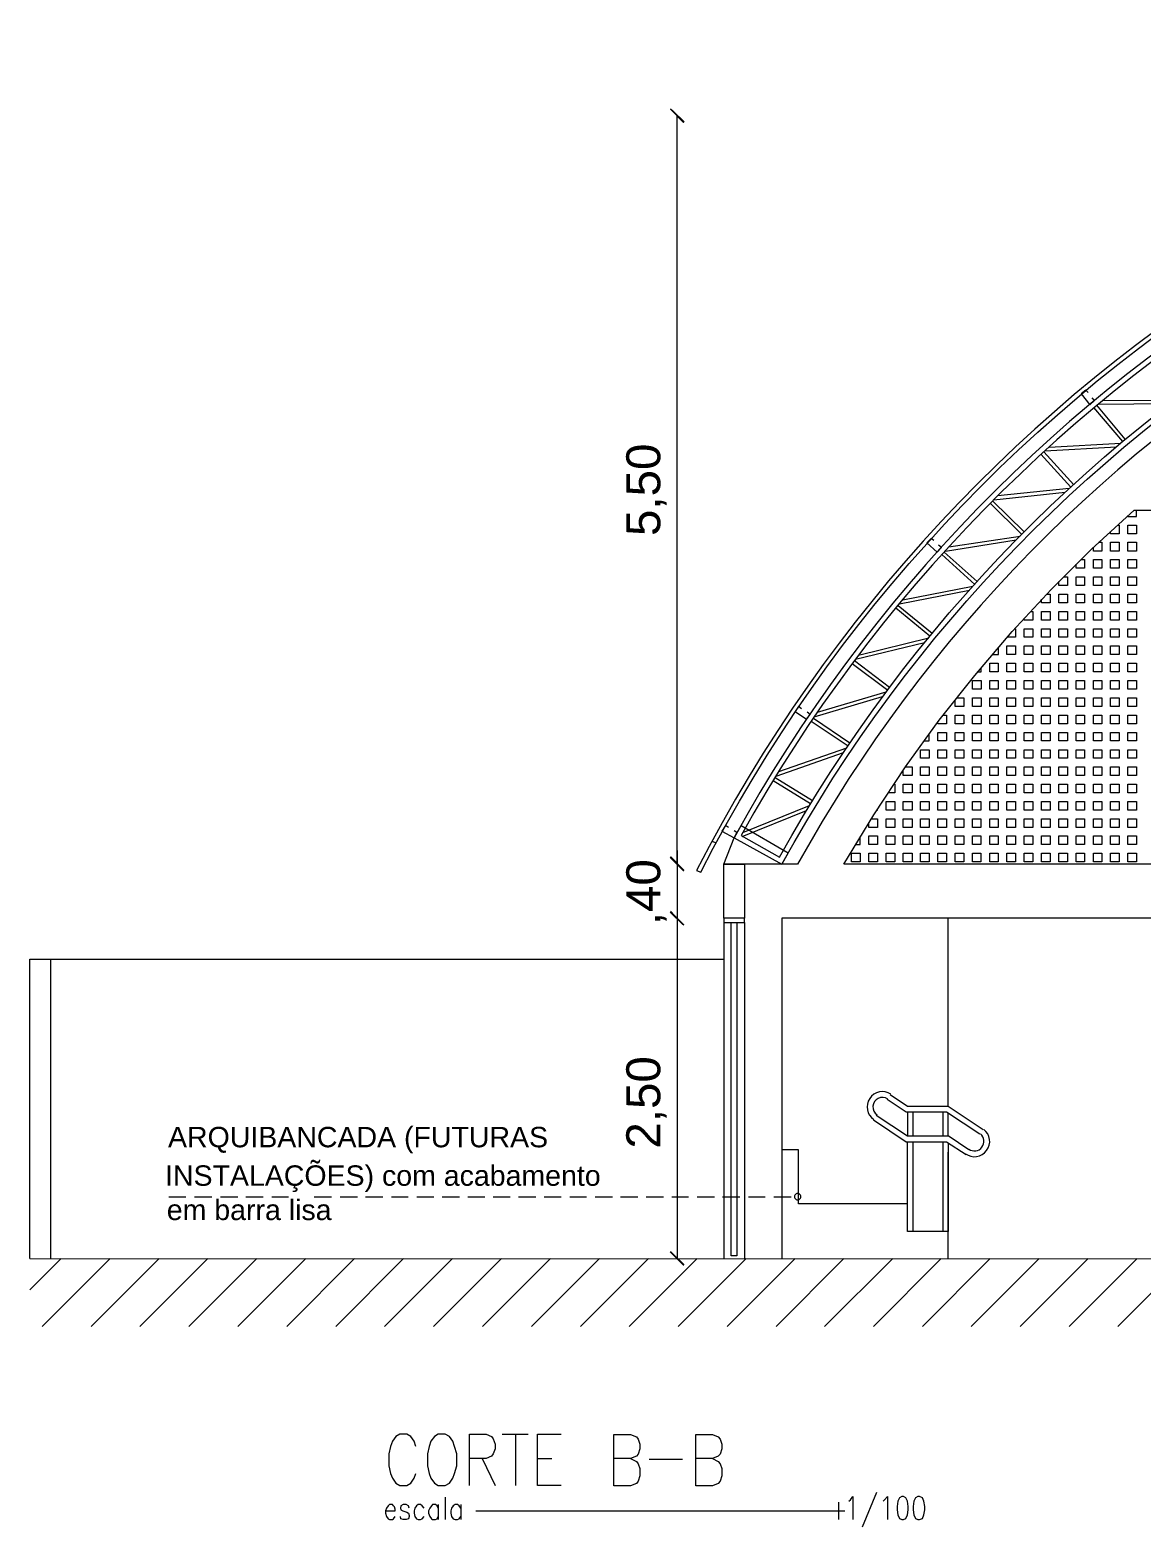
# Model space of a CAD drawing. Extents: x 3377 to 3790, y 1673 to 1846.
# Drawn here: x 3510.32 to 3518.49, y 1748.03 to 1759.04 of the extents above; entities that cross this region are included whole.
import ezdxf

# ---------------------------------------------------------------- set-up
doc = ezdxf.new("R2010")
doc.units = 0
doc.header["$LTSCALE"] = 2
for name, color, linetype, true_color in [('PDF6_04-DETALHE', 7, 'Continuous', 0xd933c0), ('PDF7_0', 7, 'Continuous', 0xc6c6c6), ('PDF7_04-DETALHE', 7, 'Continuous', 0xc6c6c6), ('PDF7_13-CORTE', 7, 'Continuous', 0xe3e3e3), ('PDF7_COTAS', 7, 'Continuous', 0x8e8e8e)]:
    doc.layers.add(name, color=color, linetype=linetype, true_color=true_color)
for name, color, linetype in [('PDF6_A_Prancha', 7, 'Continuous'), ('PDF7_07-HACHURIADO', 7, 'Continuous'), ('PDF7_08-COTAS', 7, 'Continuous'), ('PDF7_A_Prancha', 7, 'Continuous'), ('PDF7_Text', 7, 'Continuous')]:
    doc.layers.add(name, color=color, linetype=linetype)
doc.styles.add('PDF Arial', font='arial.ttf')

msp = doc.modelspace()

# ---------------------------------------------------------------- linework, layer by layer
at = {"layer": 'PDF6_04-DETALHE', "color": 1, "lineweight": 0}
msp.add_line((3510.469, 1752.207), (3515.418, 1752.207), dxfattribs=at)
at = {"layer": 'PDF6_04-DETALHE', "color": 1, "lineweight": 5}
for points in [[(3516.641, 1751.213), (3516.768, 1751.128), (3517.068, 1751.128), (3517.326, 1750.955)], [(3516.62, 1751.179), (3516.759, 1751.086), (3517.055, 1751.086), (3517.301, 1750.925)], [(3516.518, 1751.027), (3516.759, 1750.866), (3517.055, 1750.866), (3517.199, 1750.773)], [(3516.539, 1751.061), (3516.768, 1750.908)], [(3516.768, 1751.086), (3516.768, 1750.908), (3517.068, 1750.908), (3517.068, 1751.077)], [(3516.81, 1750.908), (3516.81, 1751.086)], [(3517.03, 1750.908), (3517.03, 1751.086)], [(3517.22, 1750.807), (3517.068, 1750.908)], [(3516.768, 1750.206), (3516.768, 1750.866)], [(3516.81, 1750.206), (3516.81, 1750.866)], [(3517.03, 1750.206), (3517.03, 1750.866)], [(3517.068, 1750.857), (3517.068, 1750.206), (3517.068, 1750.79)], [(3517.22, 1750.807), (3517.22, 1750.807)], [(3517.369, 1750.879), (3517.369, 1750.879)]]:
    msp.add_lwpolyline(points, dxfattribs=at)
at = {"layer": 'PDF6_04-DETALHE', "color": 1, "lineweight": 0}
msp.add_lwpolyline([(3517.068, 1750.007), (3517.068, 1750.206), (3516.768, 1750.206), (3516.768, 1750.409), (3515.968, 1750.409), (3515.968, 1750.807), (3515.845, 1750.807)], dxfattribs=at)
msp.add_lwpolyline([(3515.985, 1750.462, 1.000001), (3515.938, 1750.462, 1.000001)], format="xyb", close=True, dxfattribs=at)
at = {"layer": 'PDF6_04-DETALHE', "color": 1, "lineweight": 5}
for centre, radius, start, end in [((3516.584, 1751.122), 0.112, 56.3231, 236.3231), ((3516.584, 1751.122), 0.0698, 55.7682, 236.3286), ((3517.261, 1750.868), 0.112, 233.4996, 52.6042), ((3517.261, 1750.868), 0.0698, 233.4996, 51.6869)]:
    msp.add_arc(centre, radius, start, end, dxfattribs=at)
at = {"layer": 'PDF6_A_Prancha', "color": 1, "lineweight": 0}
for points in [[(3514.733, 1748.537), (3514.776, 1748.516), (3514.788, 1748.499), (3514.801, 1748.465), (3514.801, 1748.41), (3514.788, 1748.372), (3514.776, 1748.355), (3514.733, 1748.338), (3514.611, 1748.338), (3514.611, 1748.715), (3514.733, 1748.715), (3514.776, 1748.698), (3514.788, 1748.681), (3514.801, 1748.643), (3514.801, 1748.609), (3514.788, 1748.571), (3514.776, 1748.554), (3514.733, 1748.537), (3514.611, 1748.537)], [(3515.336, 1748.537), (3515.378, 1748.516), (3515.391, 1748.499), (3515.404, 1748.465), (3515.404, 1748.41), (3515.391, 1748.372), (3515.378, 1748.355), (3515.336, 1748.338), (3515.213, 1748.338), (3515.213, 1748.715), (3515.336, 1748.715), (3515.378, 1748.698), (3515.391, 1748.681), (3515.404, 1748.643), (3515.404, 1748.609), (3515.391, 1748.571), (3515.378, 1748.554), (3515.336, 1748.537), (3515.213, 1748.537)]]:
    msp.add_lwpolyline(points, dxfattribs=at)
at = {"layer": 'PDF7_0', "color": 7, "lineweight": 0}
msp.add_lwpolyline([(3535.386, 1752.845), (3535.412, 1752.858, 0.281721), (3525.316, 1759.036, 0.281573), (3515.219, 1752.859), (3515.249, 1752.846, -0.281585), (3525.316, 1759.007, -0.281456)], format="xyb", close=True, dxfattribs=at)
for points in [[(3535.137, 1753.099, 0.27384), (3525.316, 1758.905, 0.27384), (3515.494, 1753.1), (3515.845, 1752.905, -0.273455), (3525.316, 1758.507, -0.273821), (3534.786, 1752.904), (3534.739, 1752.989), (3535.09, 1753.188), (3535.137, 1753.099), (3535.213, 1752.904), (3534.671, 1752.904, 0.272283), (3525.316, 1758.406, 0.272651), (3515.96, 1752.905), (3515.845, 1752.905), (3515.443, 1752.906)], [(3535.086, 1753.116, 0.272189), (3525.316, 1758.871, 0.272189), (3515.545, 1753.117), (3515.828, 1752.956, -0.272462), (3525.316, 1758.545), (3525.316, 1758.871), (3525.316, 1758.545, -0.272294), (3534.802, 1752.955)]]:
    msp.add_lwpolyline(points, format="xyb", dxfattribs=at)
for points in [[(3515.075, 1752.906), (3515.076, 1758.406)], [(3518.097, 1756.371), (3518.08, 1756.388), (3518.046, 1756.362), (3518.109, 1756.282), (3518.143, 1756.312), (3518.126, 1756.333)], [(3518.368, 1756.028), (3518.16, 1756.278)], [(3518.169, 1756.286), (3518.698, 1756.29)], [(3518.203, 1756.312), (3518.727, 1756.316)], [(3518.351, 1756.011), (3518.139, 1756.261)], [(3517.779, 1755.944), (3518.304, 1755.973)], [(3517.809, 1755.969), (3518.338, 1755.999)], [(3517.97, 1755.677), (3517.75, 1755.918)], [(3517.991, 1755.694), (3517.771, 1755.935)], [(3517.403, 1755.584), (3517.927, 1755.639)], [(3517.432, 1755.614), (3517.957, 1755.669)], [(3518.57, 1752.905), (3516.302, 1752.905), (3516.522, 1753.269), (3516.755, 1753.621), (3517.001, 1753.963), (3517.263, 1754.293), (3517.538, 1754.615), (3517.826, 1754.924), (3518.122, 1755.22), (3518.435, 1755.508), (3521.867, 1755.507), (3521.867, 1754.208)], [(3517.606, 1755.33), (3517.377, 1755.559)], [(3517.627, 1755.347), (3517.394, 1755.575)], [(3516.963, 1755.284), (3516.942, 1755.3), (3516.912, 1755.267), (3516.988, 1755.199), (3517.018, 1755.233), (3516.997, 1755.25)], [(3517.047, 1755.207), (3517.568, 1755.288)], [(3517.073, 1755.237), (3517.597, 1755.317)], [(3517.263, 1754.962), (3517.022, 1755.182)], [(3517.28, 1754.983), (3517.039, 1755.199)], [(3516.709, 1754.818), (3517.225, 1754.92)], [(3516.734, 1754.848), (3517.25, 1754.949)], [(3516.933, 1754.581), (3516.683, 1754.788)], [(3516.95, 1754.602), (3516.7, 1754.805)], [(3516.387, 1754.412), (3516.895, 1754.535)], [(3516.408, 1754.441), (3516.925, 1754.568)], [(3516.624, 1754.183), (3516.362, 1754.378)], [(3516.637, 1754.205), (3516.379, 1754.399)], [(3516.082, 1753.989), (3516.586, 1754.137)], [(3516.108, 1754.023), (3516.611, 1754.171)], [(3515.989, 1754.048), (3515.968, 1754.065), (3515.943, 1754.027), (3516.027, 1753.972), (3516.053, 1754.006), (3516.032, 1754.023)], [(3516.345, 1753.794), (3516.078, 1753.976)], [(3516.332, 1753.773), (3516.061, 1753.955)], [(3515.824, 1753.587), (3516.324, 1753.76)], [(3515.803, 1753.553), (3516.298, 1753.726)], [(3516.07, 1753.371), (3515.795, 1753.54)], [(3516.057, 1753.35), (3515.782, 1753.519)], [(3515.558, 1753.138), (3516.049, 1753.337)], [(3515.553, 1753.109), (3516.027, 1753.299)], [(3515.452, 1753.176), (3515.431, 1753.189), (3515.405, 1753.147), (3515.494, 1753.1), (3515.515, 1753.138), (3515.494, 1753.151)], [(3515.511, 1753.134), (3515.511, 1753.134)], [(3515.333, 1753.075), (3515.359, 1753.062)], [(3518.57, 1752.508), (3515.845, 1752.508), (3515.845, 1750.007)]]:
    msp.add_lwpolyline(points, dxfattribs=at)
msp.add_lwpolyline([(3515.418, 1752.906), (3515.494, 1753.1), (3515.545, 1753.189), (3515.892, 1752.99), (3515.845, 1752.905)], close=True, dxfattribs=at)
at = {"layer": 'PDF7_0', "color": 7, "transparency": 33554559}
for points in [[(3515.131, 1758.364), (3515.021, 1758.453), (3515.029, 1758.461)], [(3515.122, 1758.351), (3515.131, 1758.364), (3515.021, 1758.453)], [(3515.029, 1752.965), (3515.02, 1752.952), (3515.13, 1752.863)], [(3515.029, 1752.965), (3515.02, 1752.952), (3515.13, 1752.863)], [(3515.02, 1752.952), (3515.13, 1752.863), (3515.122, 1752.851)], [(3515.02, 1752.952), (3515.13, 1752.863), (3515.122, 1752.851)], [(3515.13, 1752.461), (3515.02, 1752.55), (3515.029, 1752.563)], [(3515.13, 1752.461), (3515.02, 1752.55), (3515.029, 1752.563)], [(3515.122, 1752.453), (3515.13, 1752.461), (3515.02, 1752.55)], [(3515.122, 1752.453), (3515.13, 1752.461), (3515.02, 1752.55)], [(3515.029, 1750.062), (3515.02, 1750.054), (3515.13, 1749.965)], [(3515.02, 1750.054), (3515.13, 1749.965), (3515.122, 1749.952)]]:
    msp.add_solid(points, dxfattribs=at)
at = {"layer": 'PDF7_04-DETALHE', "lineweight": 0}
for points in [[(3518.389, 1755.465), (3518.389, 1755.461), (3518.452, 1755.461), (3518.452, 1755.508)], [(3518.313, 1755.398), (3518.325, 1755.398), (3518.325, 1755.334), (3518.262, 1755.334), (3518.262, 1755.351)], [(3518.173, 1755.271), (3518.198, 1755.271), (3518.198, 1755.207), (3518.135, 1755.207), (3518.135, 1755.233)], [(3518.042, 1755.144), (3518.071, 1755.144), (3518.071, 1755.08), (3518.008, 1755.08), (3518.008, 1755.11)], [(3517.915, 1755.017), (3517.944, 1755.017), (3517.944, 1754.953), (3517.881, 1754.953), (3517.881, 1754.983)], [(3517.792, 1754.89), (3517.817, 1754.89), (3517.817, 1754.826), (3517.754, 1754.826), (3517.754, 1754.852)], [(3517.674, 1754.763), (3517.69, 1754.763), (3517.69, 1754.7), (3517.627, 1754.7), (3517.627, 1754.712)], [(3517.555, 1754.636), (3517.563, 1754.636), (3517.563, 1754.573), (3517.5, 1754.573)], [(3517.39, 1754.446), (3517.437, 1754.446), (3517.437, 1754.501)], [(3517.284, 1754.319), (3517.31, 1754.319), (3517.31, 1754.348)], [(3517.183, 1754.192), (3517.183, 1754.192)], [(3517.183, 1754.192), (3517.183, 1754.192)], [(3517.132, 1754.128), (3517.183, 1754.128), (3517.183, 1754.065), (3517.119, 1754.065), (3517.119, 1754.111)], [(3517.03, 1754.001), (3517.056, 1754.001), (3517.056, 1753.938), (3516.992, 1753.938), (3516.992, 1753.946)], [(3516.891, 1753.811), (3516.929, 1753.811), (3516.929, 1753.862)], [(3516.802, 1753.684), (3516.802, 1753.684)], [(3516.802, 1753.684), (3516.802, 1753.684)], [(3516.755, 1753.621), (3516.802, 1753.621), (3516.802, 1753.557), (3516.738, 1753.557), (3516.738, 1753.595)], [(3516.671, 1753.494), (3516.675, 1753.494), (3516.675, 1753.43), (3516.628, 1753.43)], [(3516.544, 1753.303), (3516.548, 1753.303), (3516.548, 1753.307)], [(3516.506, 1753.24), (3516.548, 1753.24), (3516.548, 1753.176), (3516.484, 1753.176), (3516.484, 1753.206)], [(3516.387, 1753.049), (3516.421, 1753.049), (3516.421, 1753.104)], [(3517.068, 1751.128), (3517.068, 1752.508)]]:
    msp.add_lwpolyline(points, dxfattribs=at)
for points in [[(3518.452, 1755.398), (3518.452, 1755.334), (3518.389, 1755.334), (3518.389, 1755.398)], [(3518.325, 1755.271), (3518.325, 1755.207), (3518.262, 1755.207), (3518.262, 1755.271)], [(3518.452, 1755.271), (3518.452, 1755.207), (3518.389, 1755.207), (3518.389, 1755.271)], [(3518.198, 1755.144), (3518.198, 1755.08), (3518.135, 1755.08), (3518.135, 1755.144)], [(3518.325, 1755.144), (3518.325, 1755.08), (3518.262, 1755.08), (3518.262, 1755.144)], [(3518.452, 1755.144), (3518.452, 1755.08), (3518.389, 1755.08), (3518.389, 1755.144)], [(3518.071, 1755.017), (3518.071, 1754.953), (3518.008, 1754.953), (3518.008, 1755.017)], [(3518.198, 1755.017), (3518.198, 1754.953), (3518.135, 1754.953), (3518.135, 1755.017)], [(3518.325, 1755.017), (3518.325, 1754.953), (3518.262, 1754.953), (3518.262, 1755.017)], [(3518.452, 1755.017), (3518.452, 1754.953), (3518.389, 1754.953), (3518.389, 1755.017)], [(3517.944, 1754.89), (3517.944, 1754.826), (3517.881, 1754.826), (3517.881, 1754.89)], [(3518.071, 1754.89), (3518.071, 1754.826), (3518.008, 1754.826), (3518.008, 1754.89)], [(3518.198, 1754.89), (3518.198, 1754.826), (3518.135, 1754.826), (3518.135, 1754.89)], [(3518.325, 1754.89), (3518.325, 1754.826), (3518.262, 1754.826), (3518.262, 1754.89)], [(3518.452, 1754.89), (3518.452, 1754.826), (3518.389, 1754.826), (3518.389, 1754.89)], [(3517.817, 1754.763), (3517.817, 1754.699), (3517.754, 1754.699), (3517.754, 1754.763)], [(3517.944, 1754.763), (3517.944, 1754.699), (3517.881, 1754.699), (3517.881, 1754.763)], [(3518.071, 1754.763), (3518.071, 1754.699), (3518.008, 1754.699), (3518.008, 1754.763)], [(3518.198, 1754.763), (3518.198, 1754.699), (3518.135, 1754.699), (3518.135, 1754.763)], [(3518.325, 1754.763), (3518.325, 1754.699), (3518.262, 1754.699), (3518.262, 1754.763)], [(3518.452, 1754.763), (3518.452, 1754.699), (3518.389, 1754.699), (3518.389, 1754.763)], [(3517.69, 1754.636), (3517.69, 1754.573), (3517.627, 1754.573), (3517.627, 1754.636)], [(3517.817, 1754.636), (3517.817, 1754.573), (3517.754, 1754.573), (3517.754, 1754.636)], [(3517.944, 1754.636), (3517.944, 1754.573), (3517.881, 1754.573), (3517.881, 1754.636)], [(3518.071, 1754.636), (3518.071, 1754.573), (3518.008, 1754.573), (3518.008, 1754.636)], [(3518.198, 1754.636), (3518.198, 1754.573), (3518.135, 1754.573), (3518.135, 1754.636)], [(3518.325, 1754.636), (3518.325, 1754.573), (3518.262, 1754.573), (3518.262, 1754.636)], [(3518.452, 1754.636), (3518.452, 1754.573), (3518.389, 1754.573), (3518.389, 1754.636)], [(3517.563, 1754.509), (3517.563, 1754.446), (3517.5, 1754.446), (3517.5, 1754.509)], [(3517.69, 1754.509), (3517.69, 1754.446), (3517.627, 1754.446), (3517.627, 1754.509)], [(3517.817, 1754.509), (3517.817, 1754.446), (3517.754, 1754.446), (3517.754, 1754.509)], [(3517.944, 1754.509), (3517.944, 1754.446), (3517.881, 1754.446), (3517.881, 1754.509)], [(3518.071, 1754.509), (3518.071, 1754.446), (3518.008, 1754.446), (3518.008, 1754.509)], [(3518.198, 1754.509), (3518.198, 1754.446), (3518.135, 1754.446), (3518.135, 1754.509)], [(3518.325, 1754.509), (3518.325, 1754.446), (3518.262, 1754.446), (3518.262, 1754.509)], [(3518.452, 1754.509), (3518.452, 1754.446), (3518.389, 1754.446), (3518.389, 1754.509)], [(3517.436, 1754.382), (3517.436, 1754.319), (3517.373, 1754.319), (3517.373, 1754.382)], [(3517.563, 1754.382), (3517.563, 1754.319), (3517.5, 1754.319), (3517.5, 1754.382)], [(3517.69, 1754.382), (3517.69, 1754.319), (3517.627, 1754.319), (3517.627, 1754.382)], [(3517.817, 1754.382), (3517.817, 1754.319), (3517.754, 1754.319), (3517.754, 1754.382)], [(3517.944, 1754.382), (3517.944, 1754.319), (3517.881, 1754.319), (3517.881, 1754.382)], [(3518.071, 1754.382), (3518.071, 1754.319), (3518.008, 1754.319), (3518.008, 1754.382)], [(3518.198, 1754.382), (3518.198, 1754.319), (3518.135, 1754.319), (3518.135, 1754.382)], [(3518.325, 1754.382), (3518.325, 1754.319), (3518.262, 1754.319), (3518.262, 1754.382)], [(3518.452, 1754.382), (3518.452, 1754.319), (3518.389, 1754.319), (3518.389, 1754.382)], [(3517.31, 1754.255), (3517.31, 1754.192), (3517.246, 1754.192), (3517.246, 1754.255)], [(3517.436, 1754.255), (3517.436, 1754.192), (3517.373, 1754.192), (3517.373, 1754.255)], [(3517.563, 1754.255), (3517.563, 1754.192), (3517.5, 1754.192), (3517.5, 1754.255)], [(3517.69, 1754.255), (3517.69, 1754.192), (3517.627, 1754.192), (3517.627, 1754.255)], [(3517.817, 1754.255), (3517.817, 1754.192), (3517.754, 1754.192), (3517.754, 1754.255)], [(3517.944, 1754.255), (3517.944, 1754.192), (3517.881, 1754.192), (3517.881, 1754.255)], [(3518.071, 1754.255), (3518.071, 1754.192), (3518.008, 1754.192), (3518.008, 1754.255)], [(3518.198, 1754.255), (3518.198, 1754.192), (3518.135, 1754.192), (3518.135, 1754.255)], [(3518.325, 1754.255), (3518.325, 1754.192), (3518.262, 1754.192), (3518.262, 1754.255)], [(3518.452, 1754.255), (3518.452, 1754.192), (3518.389, 1754.192), (3518.389, 1754.255)], [(3517.31, 1754.128), (3517.31, 1754.065), (3517.246, 1754.065), (3517.246, 1754.128)], [(3517.436, 1754.128), (3517.436, 1754.065), (3517.373, 1754.065), (3517.373, 1754.128)], [(3517.563, 1754.128), (3517.563, 1754.065), (3517.5, 1754.065), (3517.5, 1754.128)], [(3517.69, 1754.128), (3517.69, 1754.065), (3517.627, 1754.065), (3517.627, 1754.128)], [(3517.817, 1754.128), (3517.817, 1754.065), (3517.754, 1754.065), (3517.754, 1754.128)], [(3517.944, 1754.128), (3517.944, 1754.065), (3517.881, 1754.065), (3517.881, 1754.128)], [(3518.071, 1754.128), (3518.071, 1754.065), (3518.008, 1754.065), (3518.008, 1754.128)], [(3518.198, 1754.128), (3518.198, 1754.065), (3518.135, 1754.065), (3518.135, 1754.128)], [(3518.325, 1754.128), (3518.325, 1754.065), (3518.262, 1754.065), (3518.262, 1754.128)], [(3518.452, 1754.128), (3518.452, 1754.065), (3518.389, 1754.065), (3518.389, 1754.128)], [(3517.183, 1754.001), (3517.183, 1753.938), (3517.119, 1753.938), (3517.119, 1754.001)], [(3517.31, 1754.001), (3517.31, 1753.938), (3517.246, 1753.938), (3517.246, 1754.001)], [(3517.436, 1754.001), (3517.436, 1753.938), (3517.373, 1753.938), (3517.373, 1754.001)], [(3517.563, 1754.001), (3517.563, 1753.938), (3517.5, 1753.938), (3517.5, 1754.001)], [(3517.69, 1754.001), (3517.69, 1753.938), (3517.627, 1753.938), (3517.627, 1754.001)], [(3517.817, 1754.001), (3517.817, 1753.938), (3517.754, 1753.938), (3517.754, 1754.001)], [(3517.944, 1754.001), (3517.944, 1753.938), (3517.881, 1753.938), (3517.881, 1754.001)], [(3518.071, 1754.001), (3518.071, 1753.938), (3518.008, 1753.938), (3518.008, 1754.001)], [(3518.198, 1754.001), (3518.198, 1753.938), (3518.135, 1753.938), (3518.135, 1754.001)], [(3518.325, 1754.001), (3518.325, 1753.938), (3518.262, 1753.938), (3518.262, 1754.001)], [(3518.452, 1754.001), (3518.452, 1753.938), (3518.389, 1753.938), (3518.389, 1754.001)], [(3517.056, 1753.874), (3517.056, 1753.811), (3516.992, 1753.811), (3516.992, 1753.874)], [(3517.183, 1753.874), (3517.183, 1753.811), (3517.119, 1753.811), (3517.119, 1753.874)], [(3517.31, 1753.874), (3517.31, 1753.811), (3517.246, 1753.811), (3517.246, 1753.874)], [(3517.436, 1753.874), (3517.436, 1753.811), (3517.373, 1753.811), (3517.373, 1753.874)], [(3517.563, 1753.874), (3517.563, 1753.811), (3517.5, 1753.811), (3517.5, 1753.874)], [(3517.69, 1753.874), (3517.69, 1753.811), (3517.627, 1753.811), (3517.627, 1753.874)], [(3517.817, 1753.874), (3517.817, 1753.811), (3517.754, 1753.811), (3517.754, 1753.874)], [(3517.944, 1753.874), (3517.944, 1753.811), (3517.881, 1753.811), (3517.881, 1753.874)], [(3518.071, 1753.874), (3518.071, 1753.811), (3518.008, 1753.811), (3518.008, 1753.874)], [(3518.198, 1753.874), (3518.198, 1753.811), (3518.135, 1753.811), (3518.135, 1753.874)], [(3518.325, 1753.874), (3518.325, 1753.811), (3518.262, 1753.811), (3518.262, 1753.874)], [(3518.452, 1753.874), (3518.452, 1753.811), (3518.389, 1753.811), (3518.389, 1753.874)], [(3516.929, 1753.747), (3516.929, 1753.684), (3516.865, 1753.684), (3516.865, 1753.747)], [(3517.056, 1753.747), (3517.056, 1753.684), (3516.992, 1753.684), (3516.992, 1753.747)], [(3517.183, 1753.747), (3517.183, 1753.684), (3517.119, 1753.684), (3517.119, 1753.747)], [(3517.31, 1753.747), (3517.31, 1753.684), (3517.246, 1753.684), (3517.246, 1753.747)], [(3517.436, 1753.747), (3517.436, 1753.684), (3517.373, 1753.684), (3517.373, 1753.747)], [(3517.563, 1753.747), (3517.563, 1753.684), (3517.5, 1753.684), (3517.5, 1753.747)], [(3517.69, 1753.747), (3517.69, 1753.684), (3517.627, 1753.684), (3517.627, 1753.747)], [(3517.817, 1753.747), (3517.817, 1753.684), (3517.754, 1753.684), (3517.754, 1753.747)], [(3517.944, 1753.747), (3517.944, 1753.684), (3517.881, 1753.684), (3517.881, 1753.747)], [(3518.071, 1753.747), (3518.071, 1753.684), (3518.008, 1753.684), (3518.008, 1753.747)], [(3518.198, 1753.747), (3518.198, 1753.684), (3518.135, 1753.684), (3518.135, 1753.747)], [(3518.325, 1753.747), (3518.325, 1753.684), (3518.262, 1753.684), (3518.262, 1753.747)], [(3518.452, 1753.747), (3518.452, 1753.684), (3518.389, 1753.684), (3518.389, 1753.747)], [(3516.929, 1753.621), (3516.929, 1753.557), (3516.865, 1753.557), (3516.865, 1753.621)], [(3517.056, 1753.62), (3517.056, 1753.557), (3516.992, 1753.557), (3516.992, 1753.62)], [(3517.183, 1753.62), (3517.183, 1753.557), (3517.119, 1753.557), (3517.119, 1753.62)], [(3517.309, 1753.62), (3517.309, 1753.557), (3517.246, 1753.557), (3517.246, 1753.62)], [(3517.436, 1753.62), (3517.436, 1753.557), (3517.373, 1753.557), (3517.373, 1753.62)], [(3517.563, 1753.62), (3517.563, 1753.557), (3517.5, 1753.557), (3517.5, 1753.62)], [(3517.69, 1753.62), (3517.69, 1753.557), (3517.627, 1753.557), (3517.627, 1753.62)], [(3517.817, 1753.62), (3517.817, 1753.557), (3517.754, 1753.557), (3517.754, 1753.62)], [(3517.944, 1753.62), (3517.944, 1753.557), (3517.881, 1753.557), (3517.881, 1753.62)], [(3518.071, 1753.62), (3518.071, 1753.557), (3518.008, 1753.557), (3518.008, 1753.62)], [(3518.198, 1753.62), (3518.198, 1753.557), (3518.135, 1753.557), (3518.135, 1753.62)], [(3518.325, 1753.62), (3518.325, 1753.557), (3518.262, 1753.557), (3518.262, 1753.62)], [(3518.452, 1753.62), (3518.452, 1753.557), (3518.389, 1753.557), (3518.389, 1753.62)], [(3516.802, 1753.494), (3516.802, 1753.43), (3516.738, 1753.43), (3516.738, 1753.494)], [(3516.929, 1753.494), (3516.929, 1753.43), (3516.865, 1753.43), (3516.865, 1753.494)], [(3517.056, 1753.494), (3517.056, 1753.43), (3516.992, 1753.43), (3516.992, 1753.494)], [(3517.183, 1753.494), (3517.183, 1753.43), (3517.119, 1753.43), (3517.119, 1753.494)], [(3517.309, 1753.494), (3517.309, 1753.43), (3517.246, 1753.43), (3517.246, 1753.494)], [(3517.436, 1753.494), (3517.436, 1753.43), (3517.373, 1753.43), (3517.373, 1753.494)], [(3517.563, 1753.494), (3517.563, 1753.43), (3517.5, 1753.43), (3517.5, 1753.494)], [(3517.69, 1753.494), (3517.69, 1753.43), (3517.627, 1753.43), (3517.627, 1753.494)], [(3517.817, 1753.493), (3517.817, 1753.43), (3517.754, 1753.43), (3517.754, 1753.493)], [(3517.944, 1753.493), (3517.944, 1753.43), (3517.881, 1753.43), (3517.881, 1753.493)], [(3518.071, 1753.493), (3518.071, 1753.43), (3518.008, 1753.43), (3518.008, 1753.493)], [(3518.198, 1753.493), (3518.198, 1753.43), (3518.135, 1753.43), (3518.135, 1753.493)], [(3518.325, 1753.493), (3518.325, 1753.43), (3518.262, 1753.43), (3518.262, 1753.493)], [(3518.452, 1753.493), (3518.452, 1753.43), (3518.389, 1753.43), (3518.389, 1753.493)], [(3516.675, 1753.367), (3516.675, 1753.303), (3516.611, 1753.303), (3516.611, 1753.367)], [(3516.802, 1753.367), (3516.802, 1753.303), (3516.738, 1753.303), (3516.738, 1753.367)], [(3516.929, 1753.367), (3516.929, 1753.303), (3516.865, 1753.303), (3516.865, 1753.367)], [(3517.056, 1753.367), (3517.056, 1753.303), (3516.992, 1753.303), (3516.992, 1753.367)], [(3517.183, 1753.367), (3517.183, 1753.303), (3517.119, 1753.303), (3517.119, 1753.367)], [(3517.309, 1753.367), (3517.309, 1753.303), (3517.246, 1753.303), (3517.246, 1753.367)], [(3517.436, 1753.367), (3517.436, 1753.303), (3517.373, 1753.303), (3517.373, 1753.367)], [(3517.563, 1753.367), (3517.563, 1753.303), (3517.5, 1753.303), (3517.5, 1753.367)], [(3517.69, 1753.367), (3517.69, 1753.303), (3517.627, 1753.303), (3517.627, 1753.367)], [(3517.817, 1753.367), (3517.817, 1753.303), (3517.754, 1753.303), (3517.754, 1753.367)], [(3517.944, 1753.367), (3517.944, 1753.303), (3517.881, 1753.303), (3517.881, 1753.367)], [(3518.071, 1753.367), (3518.071, 1753.303), (3518.008, 1753.303), (3518.008, 1753.367)], [(3518.198, 1753.367), (3518.198, 1753.303), (3518.135, 1753.303), (3518.135, 1753.367)], [(3518.325, 1753.367), (3518.325, 1753.303), (3518.262, 1753.303), (3518.262, 1753.367)], [(3518.452, 1753.367), (3518.452, 1753.303), (3518.389, 1753.303), (3518.389, 1753.367)], [(3516.675, 1753.24), (3516.675, 1753.176), (3516.611, 1753.176), (3516.611, 1753.24)], [(3516.802, 1753.24), (3516.802, 1753.176), (3516.738, 1753.176), (3516.738, 1753.24)], [(3516.929, 1753.24), (3516.929, 1753.176), (3516.865, 1753.176), (3516.865, 1753.24)], [(3517.056, 1753.24), (3517.056, 1753.176), (3516.992, 1753.176), (3516.992, 1753.24)], [(3517.183, 1753.24), (3517.183, 1753.176), (3517.119, 1753.176), (3517.119, 1753.24)], [(3517.309, 1753.24), (3517.309, 1753.176), (3517.246, 1753.176), (3517.246, 1753.24)], [(3517.436, 1753.24), (3517.436, 1753.176), (3517.373, 1753.176), (3517.373, 1753.24)], [(3517.563, 1753.24), (3517.563, 1753.176), (3517.5, 1753.176), (3517.5, 1753.24)], [(3517.69, 1753.24), (3517.69, 1753.176), (3517.627, 1753.176), (3517.627, 1753.24)], [(3517.817, 1753.24), (3517.817, 1753.176), (3517.754, 1753.176), (3517.754, 1753.24)], [(3517.944, 1753.24), (3517.944, 1753.176), (3517.881, 1753.176), (3517.881, 1753.24)], [(3518.071, 1753.24), (3518.071, 1753.176), (3518.008, 1753.176), (3518.008, 1753.24)], [(3518.198, 1753.24), (3518.198, 1753.176), (3518.135, 1753.176), (3518.135, 1753.24)], [(3518.325, 1753.24), (3518.325, 1753.176), (3518.262, 1753.176), (3518.262, 1753.24)], [(3518.452, 1753.24), (3518.452, 1753.176), (3518.389, 1753.176), (3518.389, 1753.24)], [(3516.548, 1753.113), (3516.548, 1753.049), (3516.484, 1753.049), (3516.484, 1753.113)], [(3516.675, 1753.113), (3516.675, 1753.049), (3516.611, 1753.049), (3516.611, 1753.113)], [(3516.802, 1753.113), (3516.802, 1753.049), (3516.738, 1753.049), (3516.738, 1753.113)], [(3516.929, 1753.113), (3516.929, 1753.049), (3516.865, 1753.049), (3516.865, 1753.113)], [(3517.056, 1753.113), (3517.056, 1753.049), (3516.992, 1753.049), (3516.992, 1753.113)], [(3517.183, 1753.113), (3517.183, 1753.049), (3517.119, 1753.049), (3517.119, 1753.113)], [(3517.309, 1753.113), (3517.309, 1753.049), (3517.246, 1753.049), (3517.246, 1753.113)], [(3517.436, 1753.113), (3517.436, 1753.049), (3517.373, 1753.049), (3517.373, 1753.113)], [(3517.563, 1753.113), (3517.563, 1753.049), (3517.5, 1753.049), (3517.5, 1753.113)], [(3517.69, 1753.113), (3517.69, 1753.049), (3517.627, 1753.049), (3517.627, 1753.113)], [(3517.817, 1753.113), (3517.817, 1753.049), (3517.754, 1753.049), (3517.754, 1753.113)], [(3517.944, 1753.113), (3517.944, 1753.049), (3517.881, 1753.049), (3517.881, 1753.113)], [(3518.071, 1753.113), (3518.071, 1753.049), (3518.008, 1753.049), (3518.008, 1753.113)], [(3518.198, 1753.113), (3518.198, 1753.049), (3518.135, 1753.049), (3518.135, 1753.113)], [(3518.325, 1753.113), (3518.325, 1753.049), (3518.262, 1753.049), (3518.262, 1753.113)], [(3518.452, 1753.113), (3518.452, 1753.049), (3518.389, 1753.049), (3518.389, 1753.113)], [(3516.421, 1752.986), (3516.421, 1752.922), (3516.357, 1752.922), (3516.357, 1752.986)], [(3516.548, 1752.986), (3516.548, 1752.922), (3516.484, 1752.922), (3516.484, 1752.986)], [(3516.675, 1752.986), (3516.675, 1752.922), (3516.611, 1752.922), (3516.611, 1752.986)], [(3516.802, 1752.986), (3516.802, 1752.922), (3516.738, 1752.922), (3516.738, 1752.986)], [(3516.929, 1752.986), (3516.929, 1752.922), (3516.865, 1752.922), (3516.865, 1752.986)], [(3517.056, 1752.986), (3517.056, 1752.922), (3516.992, 1752.922), (3516.992, 1752.986)], [(3517.183, 1752.986), (3517.183, 1752.922), (3517.119, 1752.922), (3517.119, 1752.986)], [(3517.309, 1752.986), (3517.309, 1752.922), (3517.246, 1752.922), (3517.246, 1752.986)], [(3517.436, 1752.986), (3517.436, 1752.922), (3517.373, 1752.922), (3517.373, 1752.986)], [(3517.563, 1752.986), (3517.563, 1752.922), (3517.5, 1752.922), (3517.5, 1752.986)], [(3517.69, 1752.986), (3517.69, 1752.922), (3517.627, 1752.922), (3517.627, 1752.986)], [(3517.817, 1752.986), (3517.817, 1752.922), (3517.754, 1752.922), (3517.754, 1752.986)], [(3517.944, 1752.986), (3517.944, 1752.922), (3517.881, 1752.922), (3517.881, 1752.986)], [(3518.071, 1752.986), (3518.071, 1752.922), (3518.008, 1752.922), (3518.008, 1752.986)], [(3518.198, 1752.986), (3518.198, 1752.922), (3518.135, 1752.922), (3518.135, 1752.986)], [(3518.325, 1752.986), (3518.325, 1752.922), (3518.262, 1752.922), (3518.262, 1752.986)], [(3518.452, 1752.986), (3518.452, 1752.922), (3518.389, 1752.922), (3518.389, 1752.986)]]:
    msp.add_lwpolyline(points, close=True, dxfattribs=at)
at = {"layer": 'PDF7_04-DETALHE', "color": 7, "lineweight": 0}
for points in [[(3511.338, 1750.46), (3511.465, 1750.46)], [(3511.528, 1750.46), (3511.655, 1750.46)], [(3511.718, 1750.46), (3511.845, 1750.46)], [(3511.905, 1750.46), (3512.032, 1750.46)], [(3512.095, 1750.46), (3512.218, 1750.46)], [(3512.408, 1750.46), (3512.535, 1750.46)], [(3512.599, 1750.46), (3512.726, 1750.46)], [(3512.785, 1750.46), (3512.912, 1750.46)], [(3512.975, 1750.46), (3513.098, 1750.46)], [(3513.161, 1750.46), (3513.288, 1750.46)], [(3513.348, 1750.46), (3513.475, 1750.46)], [(3513.538, 1750.46), (3513.661, 1750.46)], [(3513.724, 1750.46), (3513.847, 1750.46)], [(3513.91, 1750.46), (3514.037, 1750.46)], [(3514.097, 1750.46), (3514.224, 1750.46)], [(3514.287, 1750.46), (3514.41, 1750.46)], [(3514.473, 1750.46), (3514.6, 1750.46)], [(3514.66, 1750.46), (3514.787, 1750.46)], [(3514.847, 1750.46), (3514.974, 1750.46)], [(3515.037, 1750.46), (3515.16, 1750.46)], [(3515.223, 1750.46), (3515.35, 1750.46)], [(3515.409, 1750.46), (3515.536, 1750.46)], [(3515.6, 1750.46), (3515.723, 1750.46)], [(3515.786, 1750.46), (3515.913, 1750.46)]]:
    msp.add_lwpolyline(points, dxfattribs=at)
at = {"layer": 'PDF7_07-HACHURIADO', "lineweight": 0}
for points in [[(3510.318, 1749.778), (3510.547, 1750.007)], [(3510.408, 1749.508), (3510.907, 1750.007)], [(3510.767, 1749.508), (3511.267, 1750.007)], [(3511.127, 1749.508), (3511.626, 1750.007)], [(3511.487, 1749.508), (3511.986, 1750.007)], [(3511.846, 1749.508), (3512.346, 1750.007)], [(3512.206, 1749.508), (3512.705, 1750.007)], [(3512.566, 1749.508), (3513.065, 1750.007)], [(3512.925, 1749.508), (3513.425, 1750.007)], [(3513.285, 1749.508), (3513.784, 1750.007)], [(3513.645, 1749.508), (3514.144, 1750.007)], [(3514.004, 1749.508), (3514.504, 1750.007)], [(3514.364, 1749.508), (3514.864, 1750.007)], [(3514.724, 1749.508), (3515.223, 1750.007)], [(3515.084, 1749.508), (3515.583, 1750.007)], [(3515.443, 1749.508), (3515.943, 1750.007)], [(3515.803, 1749.508), (3516.302, 1750.007)], [(3516.158, 1749.508), (3516.662, 1750.007)], [(3516.518, 1749.508), (3517.017, 1750.007)], [(3516.878, 1749.508), (3517.377, 1750.007)], [(3517.237, 1749.508), (3517.737, 1750.007)], [(3517.597, 1749.507), (3518.096, 1750.007)], [(3517.957, 1749.507), (3518.456, 1750.007)], [(3518.316, 1749.507), (3518.816, 1750.007)]]:
    msp.add_lwpolyline(points, dxfattribs=at)
at = {"layer": 'PDF7_08-COTAS', "lineweight": 0}
for points in [[(3515.57, 1752.508), (3515.418, 1752.508), (3515.418, 1752.478), (3515.57, 1752.478)], [(3515.515, 1750.028), (3515.473, 1750.028), (3515.473, 1752.478), (3515.515, 1752.478)]]:
    msp.add_lwpolyline(points, close=True, dxfattribs=at)
for points in [[(3515.418, 1752.478), (3515.418, 1750.007)], [(3515.57, 1752.478), (3515.57, 1750.007)]]:
    msp.add_lwpolyline(points, dxfattribs=at)
at = {"layer": 'PDF7_13-CORTE', "color": 7, "lineweight": 0}
msp.add_lwpolyline([(3515.57, 1752.906), (3515.57, 1752.508), (3515.418, 1752.508), (3515.418, 1752.906)], close=True, dxfattribs=at)
for points in [[(3510.318, 1750.007), (3510.318, 1752.207), (3510.469, 1752.207), (3510.469, 1750.007)], [(3510.318, 1750.007), (3540.515, 1750.005)]]:
    msp.add_lwpolyline(points, dxfattribs=at)
at = {"layer": 'PDF7_A_Prancha', "color": 1, "lineweight": 0}
for points in [[(3513.155, 1748.627), (3513.143, 1748.665), (3513.117, 1748.699), (3513.088, 1748.716), (3513.037, 1748.716), (3513.007, 1748.699), (3512.982, 1748.665), (3512.969, 1748.627), (3512.957, 1748.572), (3512.957, 1748.483), (3512.969, 1748.428), (3512.982, 1748.394), (3513.007, 1748.356), (3513.037, 1748.339), (3513.088, 1748.339), (3513.117, 1748.356), (3513.143, 1748.394), (3513.155, 1748.428)], [(3513.549, 1748.339), (3513.549, 1748.716), (3513.672, 1748.716), (3513.71, 1748.699), (3513.722, 1748.682), (3513.739, 1748.644), (3513.739, 1748.61), (3513.722, 1748.572), (3513.71, 1748.555), (3513.672, 1748.538), (3513.549, 1748.538)], [(3513.79, 1748.716), (3513.981, 1748.716)], [(3513.887, 1748.716), (3513.887, 1748.339)], [(3514.222, 1748.339), (3514.048, 1748.339), (3514.048, 1748.716), (3514.222, 1748.716)], [(3513.642, 1748.538), (3513.739, 1748.339)], [(3514.048, 1748.538), (3514.154, 1748.538)], [(3514.869, 1748.534), (3515.115, 1748.534)], [(3513.371, 1748.254), (3513.371, 1748.089)], [(3516.337, 1748.225), (3516.35, 1748.233), (3516.367, 1748.258), (3516.367, 1748.089)], [(3516.541, 1748.288), (3516.435, 1748.034)], [(3516.591, 1748.225), (3516.6, 1748.233), (3516.621, 1748.258), (3516.621, 1748.089)], [(3512.931, 1748.153), (3513.003, 1748.153), (3513.003, 1748.166), (3512.999, 1748.182), (3512.99, 1748.191), (3512.982, 1748.199), (3512.961, 1748.199), (3512.952, 1748.191), (3512.94, 1748.174), (3512.931, 1748.153), (3512.931, 1748.136), (3512.94, 1748.111), (3512.952, 1748.094), (3512.961, 1748.089), (3512.982, 1748.089), (3512.99, 1748.094), (3513.003, 1748.111)], [(3513.105, 1748.174), (3513.1, 1748.191), (3513.083, 1748.199), (3513.062, 1748.199), (3513.045, 1748.191), (3513.041, 1748.174), (3513.045, 1748.161), (3513.058, 1748.153), (3513.088, 1748.144), (3513.1, 1748.136), (3513.105, 1748.119), (3513.105, 1748.111), (3513.1, 1748.094), (3513.083, 1748.089), (3513.062, 1748.089), (3513.045, 1748.094), (3513.041, 1748.111)], [(3513.215, 1748.174), (3513.202, 1748.191), (3513.189, 1748.199), (3513.172, 1748.199), (3513.16, 1748.191), (3513.147, 1748.174), (3513.143, 1748.153), (3513.143, 1748.136), (3513.147, 1748.111), (3513.16, 1748.094), (3513.172, 1748.089), (3513.189, 1748.089), (3513.202, 1748.094), (3513.215, 1748.111)], [(3513.32, 1748.174), (3513.312, 1748.191), (3513.299, 1748.199), (3513.278, 1748.199), (3513.27, 1748.191), (3513.257, 1748.174), (3513.248, 1748.153), (3513.248, 1748.136), (3513.257, 1748.111), (3513.27, 1748.094), (3513.278, 1748.089), (3513.299, 1748.089), (3513.312, 1748.094), (3513.32, 1748.111)], [(3513.32, 1748.199), (3513.32, 1748.089)], [(3513.485, 1748.174), (3513.473, 1748.191), (3513.46, 1748.199), (3513.443, 1748.199), (3513.43, 1748.191), (3513.418, 1748.174), (3513.413, 1748.153), (3513.413, 1748.136), (3513.418, 1748.111), (3513.43, 1748.094), (3513.443, 1748.089), (3513.46, 1748.089), (3513.473, 1748.094), (3513.485, 1748.111)], [(3513.485, 1748.199), (3513.485, 1748.089)], [(3513.595, 1748.153), (3516.308, 1748.153)], [(3516.261, 1748.216), (3516.261, 1748.089)]]:
    msp.add_lwpolyline(points, dxfattribs=at)
for points in [[(3513.32, 1748.716), (3513.291, 1748.699), (3513.265, 1748.665), (3513.253, 1748.627), (3513.24, 1748.572), (3513.24, 1748.483), (3513.253, 1748.428), (3513.265, 1748.394), (3513.291, 1748.356), (3513.32, 1748.339), (3513.371, 1748.339), (3513.401, 1748.356), (3513.426, 1748.394), (3513.439, 1748.428), (3513.456, 1748.483), (3513.456, 1748.572), (3513.439, 1748.627), (3513.426, 1748.665), (3513.401, 1748.699), (3513.371, 1748.716)], [(3516.727, 1748.258), (3516.71, 1748.25), (3516.697, 1748.225), (3516.693, 1748.186), (3516.693, 1748.161), (3516.697, 1748.123), (3516.71, 1748.098), (3516.727, 1748.089), (3516.739, 1748.089), (3516.756, 1748.098), (3516.769, 1748.123), (3516.773, 1748.161), (3516.773, 1748.186), (3516.769, 1748.225), (3516.756, 1748.25), (3516.739, 1748.258)], [(3516.845, 1748.258), (3516.828, 1748.25), (3516.816, 1748.225), (3516.811, 1748.186), (3516.811, 1748.161), (3516.816, 1748.123), (3516.828, 1748.098), (3516.845, 1748.089), (3516.858, 1748.089), (3516.879, 1748.098), (3516.888, 1748.123), (3516.896, 1748.161), (3516.896, 1748.186), (3516.888, 1748.225), (3516.879, 1748.25), (3516.858, 1748.258)]]:
    msp.add_lwpolyline(points, close=True, dxfattribs=at)
at = {"layer": 'PDF7_COTAS', "color": 7, "lineweight": 0}
for points in [[(3515.075, 1753.007), (3515.075, 1752.906), (3515.075, 1752.508), (3515.075, 1752.406)], [(3515.075, 1752.508), (3515.075, 1750.007)]]:
    msp.add_lwpolyline(points, dxfattribs=at)

# ---------------------------------------------------------------- texts
at = {"layer": 'PDF7_Text', "attachment_point": 7, "style": 'PDF Arial'}
for s, insert, char_height, rotation in [('5,50', (3514.998, 1755.317), 0.25, 89.9962), (',40', (3514.998, 1752.457), 0.25, 89.9962), ('2,50', (3514.998, 1750.815), 0.25, 89.9962), ('ARQUIBANCADA (FUTURAS', (3511.333, 1750.78), 0.15, 359.9962), ('INSTALAÇÕES) com acabamento', (3511.311, 1750.496), 0.15, 359.9962), ('em barra lisa', (3511.324, 1750.288), 0.15, 359.9962)]:
    msp.add_mtext(s, dxfattribs=dict(at, insert=insert, char_height=char_height, rotation=rotation))

doc.saveas('drawing.dxf')
